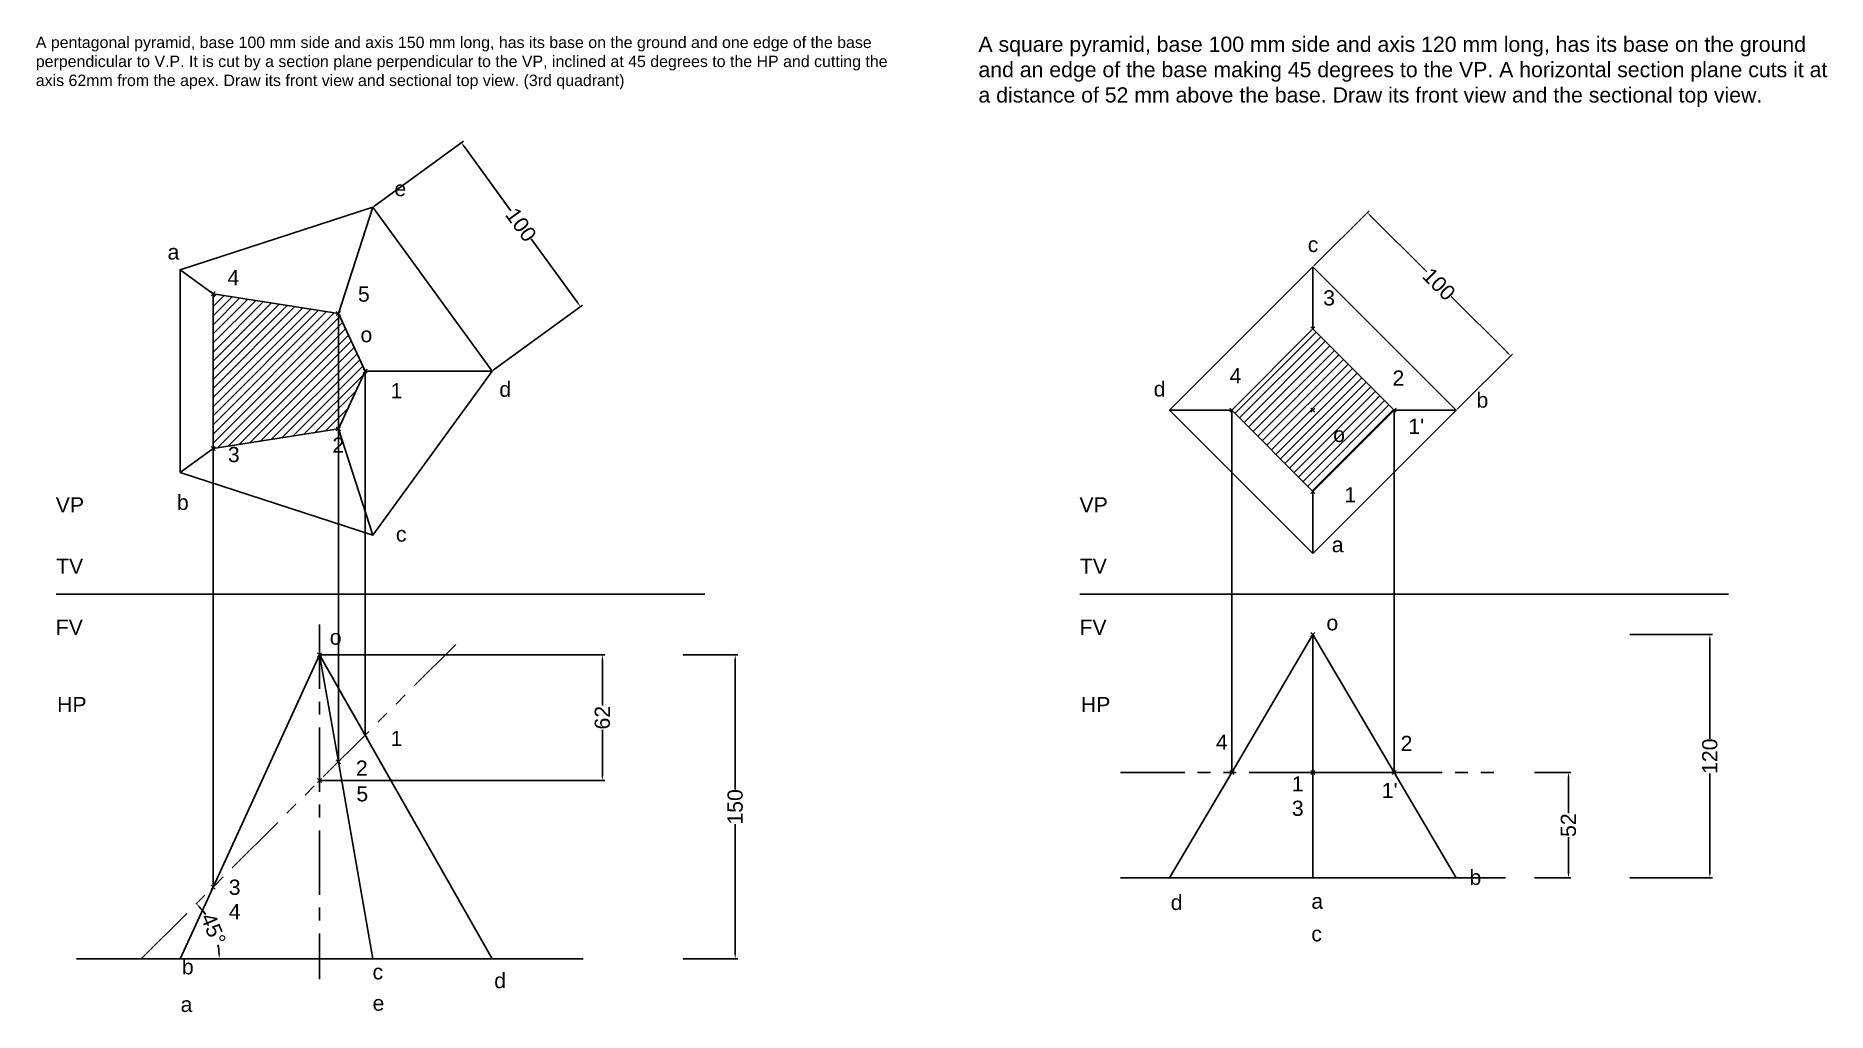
# Model space of a CAD drawing. Header units: millimetres. Extents: x 2830 to 3714, y 1034 to 1515.
import ezdxf

# ---------------------------------------------------------------- set-up
doc = ezdxf.new("R2010")
doc.units = ezdxf.units.MM
doc.header["$PDMODE"] = 3
doc.linetypes.add('CENTER', pattern=[50.8, 31.75, -6.35, 6.35, -6.35])
doc.linetypes.add('PHANTOM', pattern=[63.5, 31.75, -6.35, 6.35, -6.35, 6.35, -6.35])
doc.styles.get("Standard").update_dxf_attribs({"font": 'arial.ttf'})
doc.dimstyles.new('ISO-25', dxfattribs={"dimtxt": 7.5, "dimasz": 2.5, "dimexe": 1.25, "dimexo": 0.625, "dimtad": 0, "dimtxsty": 'Standard', "dimcen": 2.5, "dimadec": 0, "dimazin": 0, "dimtfac": 1, "dimtmove": 0, "dimatfit": 3, "dimfxl": 1, "dimarcsym": 0})

# ---------------------------------------------------------------- blocks, each defined once
blk = doc.blocks.new('*D2')
at = {"color": 0, "lineweight": -2, "transparency": 16777216}
for p, q in [((2996.79, 1431.27), (3040.97, 1463.37)), ((3041.43, 1460.61), (3064.33, 1429.1)), ((3097.27, 1383.76), (3074.37, 1415.27)), ((3055.57, 1350.37), (3099.75, 1382.47))]:
    blk.add_line(p, q, dxfattribs=at)
at = {"color": 0, "transparency": 16777216}
for points in [[(3041.77, 1460.86), (3041.1, 1460.37), (3039.96, 1462.63)], [(3097.61, 1384), (3096.93, 1383.51), (3098.74, 1381.73)]]:
    blk.add_solid(points, dxfattribs=at)
at = {"layer": 'Defpoints', "color": 0, "transparency": 16777216}
for p in [(2996.29, 1430.9), (3098.74, 1381.73), (3055.07, 1350)]:
    blk.add_point(p, dxfattribs=at)
at = {"color": 0, "transparency": 16777216, "insert": (3069.35, 1422.18), "char_height": 7.5, "attachment_point": 5, "rotation": 306}
blk.add_mtext('100', dxfattribs=at)
blk = doc.blocks.new('*D3')
at = {"color": 0, "lineweight": -2, "transparency": 16777216}
for p, q in [((3149.34, 1210), (3176.25, 1210)), ((3175, 1207.5), (3175, 1143.54)), ((3175, 1062.5), (3175, 1126.46)), ((3149.34, 1060), (3176.25, 1060))]:
    blk.add_line(p, q, dxfattribs=at)
at = {"color": 0, "transparency": 16777216}
for points in [[(3174.58, 1207.5), (3175.42, 1207.5), (3175, 1210)], [(3174.58, 1062.5), (3175.42, 1062.5), (3175, 1060)]]:
    blk.add_solid(points, dxfattribs=at)
at = {"layer": 'Defpoints', "color": 0, "transparency": 16777216}
for p in [(3148.71, 1210), (3148.71, 1060), (3175, 1060)]:
    blk.add_point(p, dxfattribs=at)
at = {"color": 0, "transparency": 16777216, "insert": (3175, 1135), "char_height": 7.5, "attachment_point": 5, "rotation": 90}
blk.add_mtext('150', dxfattribs=at)
blk = doc.blocks.new('*D6')
at = {"color": 0, "lineweight": -2, "transparency": 16777216}
for start, end in [(34.69494, 41.27884), (3.72116, 10.30506)]:
    blk.add_arc((2882, 1060), 38.5, start, end, dxfattribs=at)
at = {"color": 0, "transparency": 16777216}
for points in [[(2910.63, 1085.11), (2911.24, 1085.68), (2909.22, 1087.22)], [(2920.84, 1062.51), (2920, 1062.49), (2920.5, 1060)]]:
    blk.add_solid(points, dxfattribs=at)
at = {"layer": 'Defpoints', "color": 0, "transparency": 16777216}
for p in [(3037.18, 1215.18), (2919.19, 1069.96), (2850, 1060), (2882, 1060), (3100, 1060)]:
    blk.add_point(p, dxfattribs=at)
at = {"color": 0, "transparency": 16777216, "insert": (2917.57, 1074.73), "char_height": 7.5, "attachment_point": 5, "rotation": 292.5}
blk.add_mtext('45°', dxfattribs=at)
blk = doc.blocks.new('*D7')
at = {"color": 0, "lineweight": -2, "transparency": 16777216}
for p, q in [((2970.62, 1210), (3110.75, 1210)), ((3109.5, 1207.5), (3109.5, 1184.98)), ((3109.5, 1150.5), (3109.5, 1173.02)), ((2970.62, 1148), (3110.75, 1148))]:
    blk.add_line(p, q, dxfattribs=at)
at = {"color": 0, "transparency": 16777216}
for points in [[(3109.08, 1207.5), (3109.92, 1207.5), (3109.5, 1210)], [(3109.08, 1150.5), (3109.92, 1150.5), (3109.5, 1148)]]:
    blk.add_solid(points, dxfattribs=at)
at = {"layer": 'Defpoints', "color": 0, "transparency": 16777216}
for p in [(2970, 1210), (2970, 1148), (3109.5, 1148)]:
    blk.add_point(p, dxfattribs=at)
at = {"color": 0, "transparency": 16777216, "insert": (3109.5, 1179), "char_height": 7.5, "attachment_point": 5, "rotation": 90}
blk.add_mtext('62', dxfattribs=at)
blk = doc.blocks.new('*D9')
at = {"color": 0, "lineweight": -2, "transparency": 16777216}
for p, q in [((3460.44, 1401.86), (3487.67, 1429.09)), ((3488.56, 1426.44), (3516.1, 1398.9)), ((3555.73, 1359.27), (3528.19, 1386.81)), ((3531.15, 1331.15), (3558.38, 1358.38))]:
    blk.add_line(p, q, dxfattribs=at)
at = {"color": 0, "transparency": 16777216}
for points in [[(3488.85, 1426.74), (3488.26, 1426.15), (3486.79, 1428.21)], [(3556.03, 1359.56), (3555.44, 1358.97), (3557.5, 1357.5)]]:
    blk.add_solid(points, dxfattribs=at)
at = {"layer": 'Defpoints', "color": 0, "transparency": 16777216}
for p in [(3460, 1401.42), (3557.5, 1357.5), (3530.71, 1330.71)]:
    blk.add_point(p, dxfattribs=at)
at = {"color": 0, "transparency": 16777216, "insert": (3522.14, 1392.86), "char_height": 7.5, "attachment_point": 5, "rotation": 315}
blk.add_mtext('100', dxfattribs=at)
blk = doc.blocks.new('*D10')
at = {"color": 0, "lineweight": -2, "transparency": 16777216}
for p, q in [((3616.34, 1220), (3657.03, 1220)), ((3655.78, 1217.5), (3655.78, 1168.54)), ((3655.78, 1102.5), (3655.78, 1151.46)), ((3616.34, 1100), (3657.03, 1100))]:
    blk.add_line(p, q, dxfattribs=at)
at = {"color": 0, "transparency": 16777216}
for points in [[(3655.36, 1217.5), (3656.2, 1217.5), (3655.78, 1220)], [(3655.36, 1102.5), (3656.2, 1102.5), (3655.78, 1100)]]:
    blk.add_solid(points, dxfattribs=at)
at = {"layer": 'Defpoints', "color": 0, "transparency": 16777216}
for p in [(3615.71, 1220), (3615.71, 1100), (3655.78, 1100)]:
    blk.add_point(p, dxfattribs=at)
at = {"color": 0, "transparency": 16777216, "insert": (3655.78, 1160), "char_height": 7.5, "attachment_point": 5, "rotation": 90}
blk.add_mtext('120', dxfattribs=at)
blk = doc.blocks.new('*D12')
at = {"color": 0, "lineweight": -2, "transparency": 16777216}
for p, q in [((3569.32, 1152), (3587.29, 1152)), ((3586.04, 1149.5), (3586.04, 1131.96)), ((3586.04, 1102.5), (3586.04, 1120.04)), ((3569.32, 1100), (3587.29, 1100))]:
    blk.add_line(p, q, dxfattribs=at)
at = {"color": 0, "transparency": 16777216}
for points in [[(3585.63, 1149.5), (3586.46, 1149.5), (3586.04, 1152)], [(3585.63, 1102.5), (3586.46, 1102.5), (3586.04, 1100)]]:
    blk.add_solid(points, dxfattribs=at)
at = {"layer": 'Defpoints', "color": 0, "transparency": 16777216}
for p in [(3568.7, 1152), (3568.7, 1100), (3586.04, 1100)]:
    blk.add_point(p, dxfattribs=at)
at = {"color": 0, "transparency": 16777216, "insert": (3586.04, 1126), "char_height": 7.5, "attachment_point": 5, "rotation": 90}
blk.add_mtext('52', dxfattribs=at)

msp = doc.modelspace()

# ---------------------------------------------------------------- hatches: boundary and pattern name
h = msp.add_hatch()
h.set_pattern_fill('ANSI31', color=256)
h.paths.add_polyline_path([(2917.441, 1388.186), (2917.441, 1311.814), (2970, 1350)])
h.paths.add_polyline_path([(2979.245, 1378.453), (2917.441, 1388.186), (2970, 1350)])
h.paths.add_polyline_path([(2970, 1350), (2917.441, 1311.814), (2979.245, 1321.547)])
h.paths.add_polyline_path([(2992.436, 1350), (2979.245, 1350), (2979.245, 1321.547)])
h.paths.add_polyline_path([(2979.245, 1350), (2970, 1350), (2979.245, 1321.547)], flags=17)
h.paths.add_polyline_path([(2979.245, 1378.453), (2970, 1350), (2979.245, 1350)])
h.paths.add_polyline_path([(2979.245, 1378.453), (2979.245, 1350), (2992.436, 1350)])
h.paths.add_polyline_path([(2982.742, 1356.974), (2991.408, 1356.974), (2991.408, 1365.492), (2982.742, 1365.492)], flags=24)
h = msp.add_hatch()
h.set_pattern_fill('ANSI31', color=256)
h.paths.add_polyline_path([(3460, 1370.78), (3419.931, 1330.711), (3460, 1290.641), (3500.069, 1330.711)])
h.paths.add_polyline_path([(3468.58, 1313.458), (3477.247, 1313.458), (3477.247, 1321.976), (3468.58, 1321.976)], flags=24)

# ---------------------------------------------------------------- linework, layer by layer
at = {"lineweight": 30}
for p, q in [((2996.287, 1430.902), (2979.245, 1378.453)), ((2901.181, 1400), (2917.441, 1388.186)), ((3460, 1401.421), (3460, 1370.78)), ((3055.065, 1350), (2992.436, 1350)), ((3389.289, 1330.711), (3419.931, 1330.711)), ((3500.069, 1330.711), (3530.711, 1330.711)), ((2996.287, 1269.098), (2979.245, 1321.547)), ((2901.181, 1300), (2917.441, 1311.814)), ((3460, 1290.641), (3460, 1260)), ((2992.436, 1170.436), (3055.065, 1060)), ((2979.245, 1157.245), (2996.287, 1060)), ((3419.931, 1152), (3389.289, 1100)), ((3460, 1152), (3460, 1100)), ((3530.711, 1100), (3500.069, 1152)), ((3389.289, 1100), (3530.711, 1100)), ((2917.441, 1095.441), (2901.181, 1060)), ((2901.181, 1060), (3055.065, 1060))]:
    msp.add_line(p, q, dxfattribs=at)
at = {"color": 4}
for p, q in [((2917.441, 1095.441), (2917.441, 1388.186)), ((2979.245, 1157.245), (2979.245, 1378.453)), ((2992.436, 1170.436), (2992.436, 1350)), ((3419.931, 1152), (3419.931, 1330.711)), ((3500.069, 1152), (3500.069, 1330.711)), ((3460, 1152), (3500.069, 1152))]:
    msp.add_line(p, q, dxfattribs=at)
for p, q in [((2840, 1240), (3160, 1240)), ((3345, 1240), (3665, 1240)), ((3460, 1220), (3419.931, 1152)), ((3500.069, 1152), (3460, 1220)), ((3460, 1220), (3460, 1152)), ((2917.441, 1095.441), (2970, 1210)), ((2970, 1210), (2979.245, 1157.245)), ((2992.436, 1170.436), (2970, 1210)), ((3365, 1100), (3555, 1100)), ((3100, 1060), (2850, 1060))]:
    msp.add_line(p, q)
at = {"color": 5, "linetype": 'CENTER'}
msp.add_line((2970, 1225), (2970, 1050), dxfattribs=at)
at = {"color": 3, "linetype": 'PHANTOM'}
for p, q in [((2882, 1060), (3037.175, 1215.175)), ((3365, 1152), (3555, 1152))]:
    msp.add_line(p, q, dxfattribs=at)
at = {"lineweight": 30}
for points in [[(2901.181, 1300), (2901.181, 1400), (2996.287, 1430.902), (3055.065, 1350), (2996.287, 1269.098)], [(3460, 1260), (3530.711, 1330.711), (3460, 1401.421), (3389.289, 1330.711)], [(3460, 1260), (3530.711, 1330.711), (3460, 1401.421), (3389.289, 1330.711)], [(3460, 1290.641), (3500.069, 1330.711), (3460, 1370.78), (3419.931, 1330.711)]]:
    msp.add_lwpolyline(points, close=True, dxfattribs=at)
msp.add_lwpolyline([(2992.436, 1350), (2979.245, 1321.547), (2917.441, 1311.814), (2917.441, 1388.186), (2979.245, 1378.453), (2992.436, 1350)], dxfattribs=at)
for p in [(2917.441, 1388.186), (2979.245, 1378.453), (3460, 1370.78), (2992.436, 1350), (3419.931, 1330.711), (3460, 1330.711), (3500.069, 1330.711), (2979.245, 1321.547), (2917.441, 1311.814), (3460, 1290.641), (3460, 1220), (2970, 1210), (2992.436, 1170.436), (2979.245, 1157.245), (2970, 1148), (3419.931, 1152), (3460, 1152), (2917.441, 1095.441)]:
    msp.add_point(p)
at = {"color": 4}
msp.add_point((3500.069, 1152), dxfattribs=at)

# ---------------------------------------------------------------- texts
for s, p in [('e', (3006.882, 1436.295)), ('c', (3457.447, 1408.737)), ('a', (2895, 1405)), ('4', (2924.524, 1392.361)), ('5', (2988.901, 1384.231)), ('3', (3465.046, 1382.37)), ('o', (2990.162, 1364.244)), ('1', (3005, 1336.541)), ('d', (3058.656, 1337.304)), ('d', (3381.431, 1337.442)), ('4', (3418.903, 1343.95)), ('2', (3499.25, 1342.807)), ('b', (3540.656, 1331.956)), ('2', (2976.321, 1309.736)), ('o', (3470, 1315)), ('3', (2924.764, 1305.084)), ('1', (3475.468, 1285.174)), ('VP', (2839.833, 1280.269)), ('b', (2899.611, 1281.481)), ('VP', (3344.833, 1280.269)), ('c', (3007.627, 1265.851)), ('a', (3469.28, 1260.641)), ('TV', (2840, 1250)), ('TV', (3345, 1250)), ('FV', (2839.833, 1219.852)), ('FV', (3344.833, 1219.852)), ('o', (3466.636, 1222.087)), ('HP', (2840.51, 1181.754)), ('HP', (3345.51, 1181.754)), ('1', (3005, 1165)), ('4', (3412.125, 1163.187)), ('2', (3503.25, 1162.563)), ('2', (2987.897, 1150.387)), ('1', (3449.573, 1142.608)), ('5', (2988.12, 1137.708)), ('3', (3449.573, 1130.559)), ('3', (2925.169, 1091.605)), ('b', (3537.228, 1096.492)), ('4', (2925.169, 1079.557)), ('d', (3389.851, 1084.118)), ('a', (3459.205, 1084.736)), ('c', (3459.205, 1068.65))]:
    msp.add_text(s, height=7.5).set_placement(p)
for p in [(3507.077, 1319.029), (3493.956, 1139.31)]:
    msp.add_text("1'", height=7.5, dxfattribs=at).set_placement(p)
at = {"lineweight": 30}
for s, p in [('o', (2975, 1215)), ('b', (2902.049, 1052.373)), ('c', (2996.112, 1049.899)), ('d', (3056.139, 1045.571)), ('a', (2901.43, 1033.823)), ('e', (2996.112, 1034.442))]:
    msp.add_text(s, height=7.5, dxfattribs=at).set_placement(p)
at = {"char_height": 7.5, "attachment_point": 1}
for s, width, heights, insert in [('{\\H0.75x;\\C0;A pentagonal pyramid, base 100 mm side and axis 150 mm long, has its base on the ground and one edge of the base perpendicular to V.P. It is cut by a section plane perpendicular to the VP, inclined at 45 degrees to the HP and cutting the axis 62mm from the apex. Draw its front view and sectional top view. (3rd quadrant)}', 420, [51.631], (2830, 1515)), ('{\\C0;A square pyramid, base 100 mm side and axis 120 mm long, has its base on the ground and an edge of the base making 45 degrees to the VP. A horizontal section plane cuts it at \\H1.1505x; \\H0.8692x;a distance of 52 mm above the base. Draw its front view and the sectional top view.\\H1.1048x; }', 426.28813, [65], (3295, 1515))]:
    msp.add_mtext_dynamic_manual_height_columns(s, width=width, gutter_width=37.5, heights=heights, dxfattribs=dict(at, insert=insert))

# ---------------------------------------------------------------- dimensions: what is measured, and where the dimension line sits
for p1, p2, distance, picture, middle in [((2996.287, 1430.902), (3055.065, 1350), 53.987, '*D2', (3069.352, 1422.183)), ((3460, 1401.421), (3530.711, 1330.711), 37.886, '*D9', (3522.145, 1392.855)), ((3615.712, 1220), (3615.712, 1100), 40.069, '*D10', (3655.781, 1160)), ((2970, 1210), (2970, 1148), 139.5, '*D7', (3109.5, 1179)), ((3568.697, 1152), (3568.697, 1100), 17.347, '*D12', (3586.044, 1126))]:
    dim = msp.add_aligned_dim(p1=p1, p2=p2, distance=distance, dimstyle='ISO-25')
    dim.commit()
    dim.dimension.update_dxf_attribs({"geometry": picture, "text_midpoint": middle})
dim = msp.add_angular_dim_2l(base=(2919.188, 1069.965), line1=((3100, 1060), (2850, 1060)), line2=((2882, 1060), (3037.175, 1215.175)), dimstyle='ISO-25')
dim.commit()
dim.dimension.update_dxf_attribs({"geometry": '*D6', "text_midpoint": (2917.569, 1074.733)})
dim = msp.add_linear_dim(base=(3175, 1060), p1=(3148.713, 1210), p2=(3148.713, 1060), angle=90, dimstyle='ISO-25')
dim.commit()
dim.dimension.update_dxf_attribs({"geometry": '*D3', "text_midpoint": (3175, 1135)})

doc.saveas('drawing.dxf')
